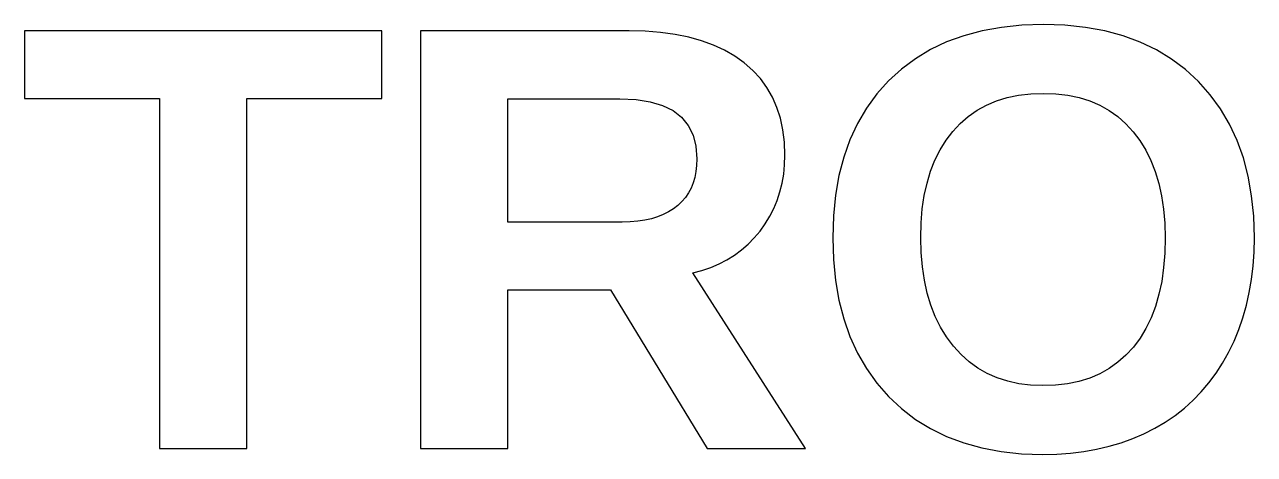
# Model space of a CAD drawing. Header units: metres. Extents: x 13 to 117, y 10 to 117.
# Drawn here: x 84.23 to 98.3, y 26.93 to 31.85 of the extents above; entities that cross this region are included whole.
import ezdxf

# ---------------------------------------------------------------- set-up
doc = ezdxf.new("R2010")
doc.units = ezdxf.units.M

msp = doc.modelspace()

# ---------------------------------------------------------------- linework, layer by layer
for p, q in [((95.41, 31.8168), (95.1883, 31.777)), ((95.6439, 31.8406), (95.41, 31.8168)), ((95.8902, 31.8486), (95.6439, 31.8406)), ((96.1365, 31.8406), (95.8902, 31.8486)), ((96.3705, 31.8164), (96.1365, 31.8406)), ((96.5922, 31.7763), (96.3705, 31.8164)), ((88.3217, 31.7774), (84.2326, 31.7774)), ((84.2326, 31.7774), (84.2326, 31.0043)), ((88.3217, 31.0043), (88.3217, 31.7774)), ((91.1486, 31.7774), (88.7616, 31.7774)), ((88.7616, 31.7774), (88.7616, 27)), ((91.3337, 31.7729), (91.1486, 31.7774)), ((91.5091, 31.7592), (91.3337, 31.7729)), ((91.6749, 31.7365), (91.5091, 31.7592)), ((91.8311, 31.7047), (91.6749, 31.7365)), ((91.9777, 31.6638), (91.8311, 31.7047)), ((92.1146, 31.6139), (91.9777, 31.6638)), ((94.979, 31.7213), (94.782, 31.6497)), ((95.1883, 31.777), (94.979, 31.7213)), ((96.8017, 31.72), (96.5922, 31.7763)), ((96.9989, 31.6477), (96.8017, 31.72)), ((92.2419, 31.5548), (92.1146, 31.6139)), ((92.3595, 31.4867), (92.2419, 31.5548)), ((94.5972, 31.5623), (94.4248, 31.4589)), ((94.782, 31.6497), (94.5972, 31.5623)), ((97.1839, 31.5593), (96.9989, 31.6477)), ((97.3566, 31.4548), (97.1839, 31.5593)), ((92.4676, 31.4095), (92.3595, 31.4867)), ((92.5651, 31.3238), (92.4676, 31.4095)), ((94.4248, 31.4589), (94.2647, 31.3396)), ((97.517, 31.3342), (97.3566, 31.4548)), ((92.6511, 31.2302), (92.5651, 31.3238)), ((94.2647, 31.3396), (94.1169, 31.2043)), ((97.6651, 31.1976), (97.517, 31.3342)), ((92.7257, 31.1286), (92.6511, 31.2302)), ((92.7888, 31.0192), (92.7257, 31.1286)), ((94.1169, 31.2043), (93.9831, 31.0549)), ((97.7993, 31.0469), (97.6651, 31.1976)), ((84.2326, 31.0043), (85.7753, 31.0043)), ((85.7753, 31.0043), (85.7753, 27)), ((86.7756, 31.0043), (88.3217, 31.0043)), ((86.7756, 27), (86.7756, 31.0043)), ((89.7619, 29.5904), (89.7619, 31.0009)), ((89.7619, 31.0009), (91.0435, 31.0009)), ((91.0435, 31.0009), (91.2285, 30.9924)), ((91.2285, 30.9924), (91.3918, 30.9669)), ((91.3918, 30.9669), (91.5333, 30.9245)), ((92.8404, 30.9019), (92.7888, 31.0192)), ((93.9831, 31.0549), (93.8651, 30.8931)), ((95.2384, 30.9275), (95.3537, 30.9759)), ((95.3537, 30.9759), (95.4765, 31.0135)), ((95.4765, 31.0135), (95.6069, 31.0404)), ((95.6069, 31.0404), (95.7448, 31.0566)), ((95.7448, 31.0566), (95.8902, 31.0619)), ((95.8902, 31.0619), (96.0335, 31.0565)), ((96.0335, 31.0565), (96.1695, 31.0403)), ((96.1695, 31.0403), (96.2982, 31.0132)), ((96.2982, 31.0132), (96.4196, 30.9752)), ((96.4196, 30.9752), (96.5338, 30.9264)), ((97.9176, 30.8843), (97.7993, 31.0469)), ((91.5333, 30.9245), (91.653, 30.865)), ((91.653, 30.865), (91.7509, 30.7885)), ((92.8805, 30.7766), (92.8404, 30.9019)), ((93.8651, 30.8931), (93.7628, 30.7188)), ((95.0305, 30.7984), (95.1307, 30.8683)), ((95.1307, 30.8683), (95.2384, 30.9275)), ((96.5338, 30.9264), (96.6406, 30.8668)), ((96.6406, 30.8668), (96.7402, 30.7963)), ((98.0202, 30.7097), (97.9176, 30.8843)), ((91.7509, 30.7885), (91.8271, 30.695)), ((91.8271, 30.695), (91.8815, 30.5846)), ((92.9092, 30.6434), (92.8805, 30.7766)), ((93.7628, 30.7188), (93.6762, 30.5319)), ((94.8526, 30.6262), (94.9378, 30.7177)), ((94.9378, 30.7177), (95.0305, 30.7984)), ((96.7402, 30.7963), (96.8325, 30.715)), ((96.8325, 30.715), (96.9175, 30.6228)), ((98.107, 30.5231), (98.0202, 30.7097)), ((91.8815, 30.5846), (91.9142, 30.4571)), ((92.9264, 30.5023), (92.9092, 30.6434)), ((94.7758, 30.5252), (94.8526, 30.6262)), ((96.9175, 30.6228), (96.9944, 30.5211)), ((91.9142, 30.4571), (91.9251, 30.3126)), ((92.9321, 30.3533), (92.9264, 30.5023)), ((93.6762, 30.5319), (93.6054, 30.3326)), ((94.6492, 30.2976), (94.708, 30.4156)), ((94.708, 30.4156), (94.7758, 30.5252)), ((96.9944, 30.5211), (97.0622, 30.4112)), ((97.0622, 30.4112), (97.121, 30.293)), ((98.178, 30.3246), (98.107, 30.5231)), ((91.9251, 30.3126), (91.9224, 30.2384)), ((92.9286, 30.2435), (92.9321, 30.3533)), ((93.6054, 30.3326), (93.5503, 30.1209)), ((94.5995, 30.171), (94.6492, 30.2976)), ((97.121, 30.293), (97.1707, 30.1666)), ((98.2333, 30.1141), (98.178, 30.3246)), ((91.9144, 30.168), (91.901, 30.1013)), ((91.9224, 30.2384), (91.9144, 30.168)), ((92.9005, 30.034), (92.9181, 30.1371)), ((92.9181, 30.1371), (92.9286, 30.2435)), ((93.5503, 30.1209), (93.5109, 29.8966)), ((94.5588, 30.0359), (94.5995, 30.171)), ((97.1707, 30.1666), (97.2114, 30.0319)), ((98.2727, 29.8916), (98.2333, 30.1141)), ((91.8581, 29.9792), (91.8286, 29.9238)), ((91.8822, 30.0384), (91.8581, 29.9792)), ((91.901, 30.1013), (91.8822, 30.0384)), ((92.8759, 29.9344), (92.9005, 30.034)), ((94.5272, 29.8924), (94.5588, 30.0359)), ((97.2114, 30.0319), (97.2431, 29.889)), ((91.7938, 29.8722), (91.7536, 29.8244)), ((91.8286, 29.9238), (91.7938, 29.8722)), ((92.8055, 29.7453), (92.8442, 29.8381)), ((92.8442, 29.8381), (92.8759, 29.9344)), ((93.5109, 29.8966), (93.4873, 29.6599)), ((94.5046, 29.7403), (94.5272, 29.8924)), ((97.2431, 29.889), (97.2657, 29.7378)), ((98.2964, 29.6572), (98.2727, 29.8916)), ((91.6016, 29.7053), (91.5408, 29.6748)), ((91.6573, 29.7404), (91.6016, 29.7053)), ((91.7081, 29.7803), (91.6573, 29.7404)), ((91.7536, 29.8244), (91.7081, 29.7803)), ((92.7598, 29.6558), (92.8055, 29.7453)), ((94.491, 29.5798), (94.5046, 29.7403)), ((97.2657, 29.7378), (97.2792, 29.5784)), ((91.0707, 29.5904), (89.7619, 29.5904)), ((91.1616, 29.5928), (91.0707, 29.5904)), ((91.2475, 29.5998), (91.1616, 29.5928)), ((91.3284, 29.6115), (91.2475, 29.5998)), ((91.4042, 29.6279), (91.3284, 29.6115)), ((91.475, 29.649), (91.4042, 29.6279)), ((91.5408, 29.6748), (91.475, 29.649)), ((92.6473, 29.487), (92.7071, 29.5697)), ((92.7071, 29.5697), (92.7598, 29.6558)), ((93.4873, 29.6599), (93.4794, 29.4107)), ((94.4865, 29.4107), (94.491, 29.5798)), ((97.2792, 29.5784), (97.2838, 29.4107)), ((98.3043, 29.4107), (98.2964, 29.6572)), ((92.5815, 29.4091), (92.6473, 29.487)), ((93.4794, 29.4107), (93.4873, 29.1606)), ((94.4911, 29.2401), (94.4865, 29.4107)), ((97.2838, 29.4107), (97.2793, 29.2352)), ((98.3007, 29.2472), (98.3043, 29.4107)), ((92.3546, 29.2122), (92.4352, 29.2717)), ((92.4352, 29.2717), (92.5108, 29.3373)), ((92.5108, 29.3373), (92.5815, 29.4091)), ((92.1786, 29.1118), (92.2691, 29.159)), ((92.2691, 29.159), (92.3546, 29.2122)), ((93.4873, 29.1606), (93.511, 28.9226)), ((94.505, 29.0776), (94.4911, 29.2401)), ((97.2793, 29.2352), (97.2657, 29.0688)), ((98.2897, 29.0881), (98.3007, 29.2472)), ((91.8776, 29.0072), (91.9829, 29.0359)), ((93.1695, 27), (91.8776, 29.0072)), ((91.9829, 29.0359), (92.0833, 29.0708)), ((92.0833, 29.0708), (92.1786, 29.1118)), ((94.5281, 28.9234), (94.505, 29.0776)), ((97.2657, 29.0688), (97.2432, 28.9116)), ((98.2715, 28.9334), (98.2897, 29.0881)), ((93.511, 28.9226), (93.5505, 28.6966)), ((94.5605, 28.7775), (94.5281, 28.9234)), ((97.2432, 28.9116), (97.2117, 28.7634)), ((98.246, 28.7832), (98.2715, 28.9334)), ((89.7619, 28.814), (90.935, 28.814)), ((89.7619, 27), (89.7619, 28.814)), ((90.935, 28.814), (92.0438, 27)), ((94.6021, 28.6398), (94.5605, 28.7775)), ((97.2117, 28.7634), (97.1712, 28.6244)), ((98.2132, 28.6374), (98.246, 28.7832)), ((93.5505, 28.6966), (93.6057, 28.4828)), ((94.653, 28.5103), (94.6021, 28.6398)), ((97.1712, 28.6244), (97.1217, 28.4945)), ((98.1732, 28.496), (98.2132, 28.6374)), ((93.6057, 28.4828), (93.6767, 28.281)), ((94.7131, 28.3891), (94.653, 28.5103)), ((97.1217, 28.4945), (97.0632, 28.3737)), ((98.1258, 28.3591), (98.1732, 28.496)), ((94.7825, 28.2762), (94.7131, 28.3891)), ((97.0632, 28.3737), (96.9957, 28.2621)), ((98.0712, 28.2266), (98.1258, 28.3591)), ((93.6767, 28.281), (93.7635, 28.0914)), ((94.8611, 28.1714), (94.7825, 28.2762)), ((94.9478, 28.0764), (94.8611, 28.1714)), ((96.9193, 28.1596), (96.8345, 28.0671)), ((96.9957, 28.2621), (96.9193, 28.1596)), ((98.0093, 28.0985), (98.0712, 28.2266)), ((93.7635, 28.0914), (93.8661, 27.9138)), ((95.0411, 27.9926), (94.9478, 28.0764)), ((96.8345, 28.0671), (96.7421, 27.9854)), ((97.9406, 27.976), (98.0093, 28.0985)), ((93.8661, 27.9138), (93.9845, 27.7484)), ((95.1412, 27.92), (95.0411, 27.9926)), ((95.2481, 27.8585), (95.1412, 27.92)), ((96.6422, 27.9147), (96.5346, 27.8548)), ((96.7421, 27.9854), (96.6422, 27.9147)), ((97.8656, 27.86), (97.9406, 27.976)), ((93.9845, 27.7484), (94.1186, 27.595)), ((95.3617, 27.8082), (95.2481, 27.8585)), ((95.482, 27.7691), (95.3617, 27.8082)), ((95.6091, 27.7411), (95.482, 27.7691)), ((95.7429, 27.7244), (95.6091, 27.7411)), ((95.8834, 27.7188), (95.7429, 27.7244)), ((96.0288, 27.7242), (95.8834, 27.7188)), ((96.1666, 27.7406), (96.0288, 27.7242)), ((96.2969, 27.7678), (96.1666, 27.7406)), ((96.4195, 27.8059), (96.2969, 27.7678)), ((96.5346, 27.8548), (96.4195, 27.8059)), ((97.6969, 27.6478), (97.7844, 27.7506)), ((97.7844, 27.7506), (97.8656, 27.86)), ((94.1186, 27.595), (94.2666, 27.4559)), ((97.6031, 27.5516), (97.6969, 27.6478)), ((94.2666, 27.4559), (94.4267, 27.3332)), ((97.3966, 27.3788), (97.503, 27.4619)), ((97.503, 27.4619), (97.6031, 27.5516)), ((94.4267, 27.3332), (94.5988, 27.2268)), ((97.165, 27.2322), (97.284, 27.3022)), ((97.284, 27.3022), (97.3966, 27.3788)), ((94.5988, 27.2268), (94.7828, 27.1368)), ((96.9119, 27.1137), (97.0407, 27.1693)), ((97.0407, 27.1693), (97.165, 27.2322)), ((94.7828, 27.1368), (94.9789, 27.0631)), ((94.9789, 27.0631), (95.187, 27.0058)), ((96.4982, 26.9915), (96.6406, 27.0248)), ((96.6406, 27.0248), (96.7785, 27.0656)), ((96.7785, 27.0656), (96.9119, 27.1137)), ((85.7753, 27), (86.7756, 27)), ((88.7616, 27), (89.7619, 27)), ((92.0438, 27), (93.1695, 27)), ((95.187, 27.0058), (95.4071, 26.9649)), ((95.4071, 26.9649), (95.6393, 26.9404)), ((95.6393, 26.9404), (95.8834, 26.9322)), ((95.8834, 26.9322), (96.0439, 26.9359)), ((96.0439, 26.9359), (96.1999, 26.947)), ((96.1999, 26.947), (96.3513, 26.9655)), ((96.3513, 26.9655), (96.4982, 26.9915))]:
    msp.add_line(p, q)

doc.saveas('drawing.dxf')
